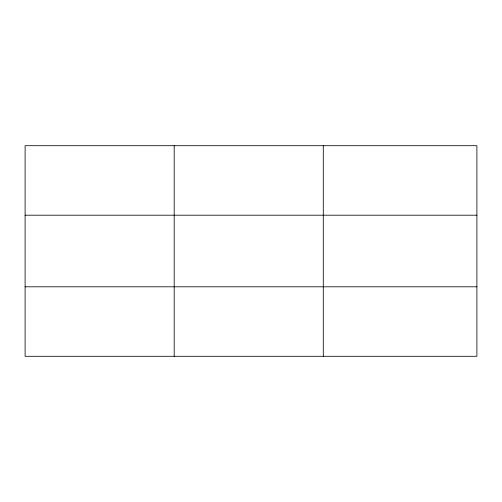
<?xml version="1.0" encoding="UTF-8"?>
<svg xmlns="http://www.w3.org/2000/svg" width="502" height="502" viewBox="0 0 502 502"><rect width="100%" height="100%" fill="white"/><g stroke="black" fill="none" stroke-linecap="round" stroke-linejoin="round"><path stroke-width="0.75" d="M174.194 356.294L174.194 145.705M323.288 356.294L323.288 145.705M476.9 215.201L476.9 145.705L25.1 145.705L25.1 356.294L476.9 356.294L476.9 215.201L25.1 215.201M25.1 286.799L476.9 286.799"/></g></svg>
